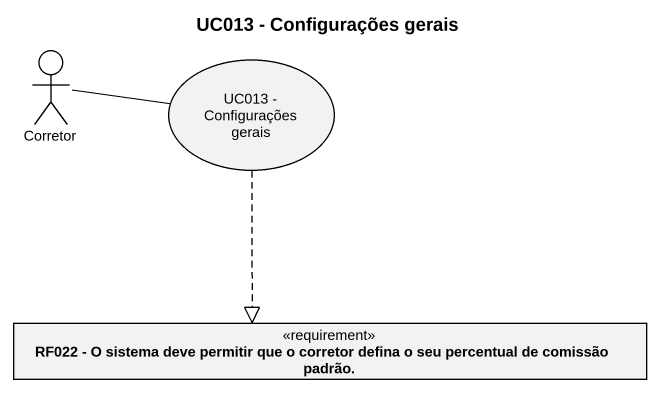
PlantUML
@startuml
title UC013 - Configurações gerais
allowmixing
hide circle
hide empty members
actor Corretor
usecase "UC013 - Configurações gerais" as UC013_Configurações_gerais
class "RF022 - O sistema deve permitir que o corretor defina o seu percentual de comissão padrão." as RF022_O_sistema_deve <<requirement>>
Corretor -right- UC013_Configurações_gerais
UC013_Configurações_gerais ..|> RF022_O_sistema_deve
@enduml
